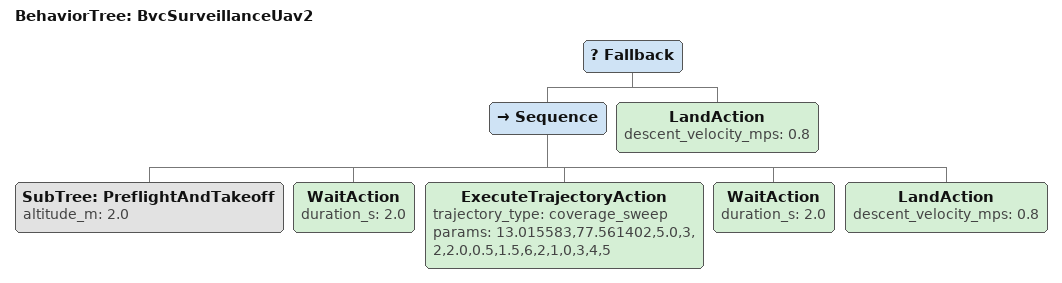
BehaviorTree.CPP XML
<root BTCPP_format="4">

  <include path="subtrees/preflight_and_takeoff.xml"/>

  <BehaviorTree ID="BvcSurveillanceUav2">
    <Fallback>
      <Sequence>
        <SubTree ID="PreflightAndTakeoff" altitude_m="2.0"/>
        <WaitAction duration_s="2.0"/>
        <ExecuteTrajectoryAction
          trajectory_type="coverage_sweep"
          params="13.015583,77.561402,5.0,3,2,2.0,0.5,1.5,6,2,1,0,3,4,5"/>
        <WaitAction duration_s="2.0"/>
        <LandAction descent_velocity_mps="0.8"/>
      </Sequence>
      <LandAction descent_velocity_mps="0.8"/>
    </Fallback>
  </BehaviorTree>

</root>
